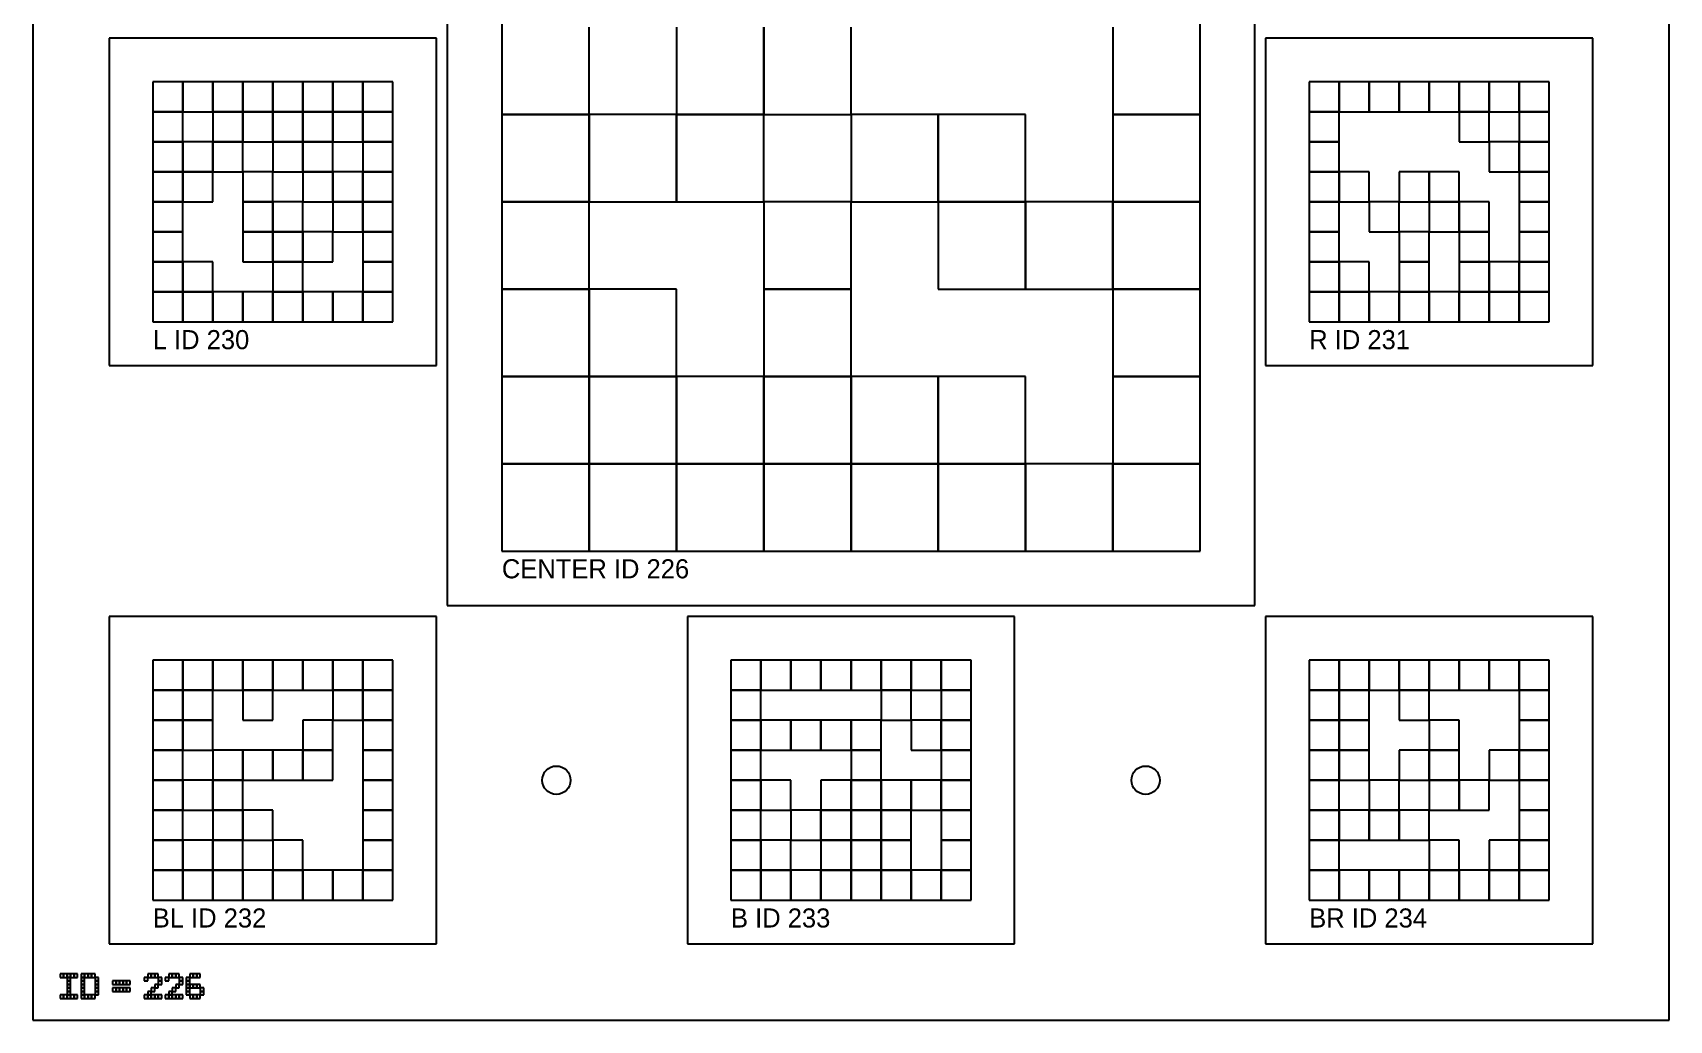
# Model space of a CAD drawing. Extents: x 0 to 1260, y -12 to 1580.
# Drawn here: x 640 to 940, y 320 to 501 of the extents above; entities that cross this region are included whole.
import ezdxf

# ---------------------------------------------------------------- set-up
doc = ezdxf.new("R2010")
doc.units = 0
for name, color, linetype in [('BLACK_POCKET', 7, 'CONTINUOUS'), ('BOARD_TEXT', 7, 'CONTINUOUS'), ('CUT', 7, 'CONTINUOUS'), ('LABEL', 3, 'CONTINUOUS'), ('MOUNT_HOLE', 6, 'CONTINUOUS'), ('QUIET_ZONE', 5, 'CONTINUOUS'), ('TAG_BOUNDARY', 8, 'CONTINUOUS')]:
    doc.layers.add(name, color=color, linetype=linetype)

msp = doc.modelspace()

# ---------------------------------------------------------------- linework, layer by layer
at = {"layer": 'BLACK_POCKET'}
for p, q in [((726, 502), (726, 486)), ((742, 486), (742, 502)), ((758, 502), (758, 486)), ((774, 486), (774, 502)), ((774, 502), (774, 486)), ((790, 486), (790, 502)), ((838, 502), (838, 486)), ((854, 486), (854, 502)), ((667.5, 492), (662, 492)), ((662, 492), (662, 486.5)), ((667.5, 486.5), (667.5, 492)), ((673, 492), (667.5, 492)), ((667.5, 492), (667.5, 486.5)), ((673, 486.5), (673, 492)), ((678.5, 492), (673, 492)), ((673, 492), (673, 486.5)), ((678.5, 486.5), (678.5, 492)), ((684, 492), (678.5, 492)), ((678.5, 492), (678.5, 486.5)), ((684, 486.5), (684, 492)), ((689.5, 492), (684, 492)), ((684, 492), (684, 486.5)), ((689.5, 486.5), (689.5, 492)), ((695, 492), (689.5, 492)), ((689.5, 492), (689.5, 486.5)), ((695, 486.5), (695, 492)), ((700.5, 492), (695, 492)), ((695, 492), (695, 486.5)), ((700.5, 486.5), (700.5, 492)), ((706, 492), (700.5, 492)), ((700.5, 492), (700.5, 486.5)), ((706, 486.5), (706, 492)), ((879.5, 492), (874, 492)), ((874, 492), (874, 486.5)), ((879.5, 486.5), (879.5, 492)), ((885, 492), (879.5, 492)), ((879.5, 492), (879.5, 486.5)), ((885, 486.5), (885, 492)), ((890.5, 492), (885, 492)), ((885, 492), (885, 486.5)), ((890.5, 486.5), (890.5, 492)), ((896, 492), (890.5, 492)), ((890.5, 492), (890.5, 486.5)), ((896, 486.5), (896, 492)), ((901.5, 492), (896, 492)), ((896, 492), (896, 486.5)), ((901.5, 486.5), (901.5, 492)), ((907, 492), (901.5, 492)), ((901.5, 492), (901.5, 486.5)), ((907, 486.5), (907, 492)), ((912.5, 492), (907, 492)), ((907, 492), (907, 486.5)), ((912.5, 486.5), (912.5, 492)), ((918, 492), (912.5, 492)), ((912.5, 492), (912.5, 486.5)), ((918, 486.5), (918, 492)), ((662, 486.5), (667.5, 486.5)), ((667.5, 486.5), (662, 486.5)), ((662, 486.5), (662, 481)), ((667.5, 486.5), (673, 486.5)), ((667.5, 481), (667.5, 486.5)), ((673, 486.5), (678.5, 486.5)), ((678.5, 486.5), (673, 486.5)), ((673, 486.5), (673, 481)), ((678.5, 486.5), (684, 486.5)), ((678.5, 481), (678.5, 486.5)), ((684, 486.5), (678.5, 486.5)), ((678.5, 486.5), (678.5, 481)), ((684, 486.5), (689.5, 486.5)), ((684, 481), (684, 486.5)), ((689.5, 486.5), (684, 486.5)), ((684, 486.5), (684, 481)), ((689.5, 486.5), (695, 486.5)), ((689.5, 481), (689.5, 486.5)), ((695, 486.5), (689.5, 486.5)), ((689.5, 486.5), (689.5, 481)), ((695, 486.5), (700.5, 486.5)), ((695, 481), (695, 486.5)), ((700.5, 486.5), (695, 486.5)), ((695, 486.5), (695, 481)), ((700.5, 486.5), (706, 486.5)), ((700.5, 481), (700.5, 486.5)), ((706, 486.5), (700.5, 486.5)), ((700.5, 486.5), (700.5, 481)), ((706, 481), (706, 486.5)), ((726, 486), (742, 486)), ((742, 486), (726, 486)), ((726, 486), (726, 470)), ((742, 470), (742, 486)), ((758, 486), (742, 486)), ((742, 486), (742, 470)), ((758, 486), (774, 486)), ((758, 470), (758, 486)), ((774, 486), (758, 486)), ((758, 486), (758, 470)), ((774, 486), (790, 486)), ((774, 470), (774, 486)), ((806, 486), (790, 486)), ((790, 486), (790, 470)), ((806, 470), (806, 486)), ((822, 486), (806, 486)), ((806, 486), (806, 470)), ((822, 470), (822, 486)), ((838, 486), (854, 486)), ((854, 486), (838, 486)), ((838, 486), (838, 470)), ((854, 470), (854, 486)), ((874, 486.5), (879.5, 486.5)), ((879.5, 486.5), (874, 486.5)), ((874, 486.5), (874, 481)), ((879.5, 486.5), (885, 486.5)), ((879.5, 481), (879.5, 486.5)), ((885, 486.5), (890.5, 486.5)), ((890.5, 486.5), (896, 486.5)), ((896, 486.5), (901.5, 486.5)), ((901.5, 486.5), (907, 486.5)), ((907, 486.5), (901.5, 486.5)), ((901.5, 486.5), (901.5, 481)), ((907, 486.5), (912.5, 486.5)), ((907, 481), (907, 486.5)), ((912.5, 486.5), (918, 486.5)), ((918, 486.5), (912.5, 486.5)), ((912.5, 486.5), (912.5, 481)), ((918, 481), (918, 486.5)), ((662, 481), (667.5, 481)), ((667.5, 481), (662, 481)), ((662, 481), (662, 475.5)), ((667.5, 475.5), (667.5, 481)), ((673, 481), (667.5, 481)), ((667.5, 481), (667.5, 475.5)), ((673, 481), (678.5, 481)), ((673, 475.5), (673, 481)), ((678.5, 481), (673, 481)), ((673, 481), (673, 475.5)), ((678.5, 481), (684, 481)), ((678.5, 475.5), (678.5, 481)), ((684, 481), (689.5, 481)), ((689.5, 481), (684, 481)), ((684, 481), (684, 475.5)), ((689.5, 481), (695, 481)), ((689.5, 475.5), (689.5, 481)), ((695, 481), (689.5, 481)), ((689.5, 481), (689.5, 475.5)), ((695, 481), (700.5, 481)), ((695, 475.5), (695, 481)), ((700.5, 481), (706, 481)), ((706, 481), (700.5, 481)), ((700.5, 481), (700.5, 475.5)), ((706, 475.5), (706, 481)), ((874, 481), (879.5, 481)), ((879.5, 481), (874, 481)), ((874, 481), (874, 475.5)), ((879.5, 475.5), (879.5, 481)), ((901.5, 481), (907, 481)), ((912.5, 481), (907, 481)), ((907, 481), (907, 475.5)), ((912.5, 481), (918, 481)), ((912.5, 475.5), (912.5, 481)), ((918, 481), (912.5, 481)), ((912.5, 481), (912.5, 475.5)), ((918, 475.5), (918, 481)), ((662, 475.5), (667.5, 475.5)), ((667.5, 475.5), (662, 475.5)), ((662, 475.5), (662, 470)), ((667.5, 475.5), (673, 475.5)), ((667.5, 470), (667.5, 475.5)), ((673, 475.5), (667.5, 475.5)), ((667.5, 475.5), (667.5, 470)), ((673, 475.5), (678.5, 475.5)), ((673, 470), (673, 475.5)), ((684, 475.5), (678.5, 475.5)), ((678.5, 475.5), (678.5, 470)), ((684, 475.5), (689.5, 475.5)), ((684, 470), (684, 475.5)), ((689.5, 475.5), (695, 475.5)), ((695, 475.5), (689.5, 475.5)), ((689.5, 475.5), (689.5, 470)), ((695, 470), (695, 475.5)), ((700.5, 475.5), (695, 475.5)), ((695, 475.5), (695, 470)), ((700.5, 475.5), (706, 475.5)), ((700.5, 470), (700.5, 475.5)), ((706, 475.5), (700.5, 475.5)), ((700.5, 475.5), (700.5, 470)), ((706, 470), (706, 475.5)), ((874, 475.5), (879.5, 475.5)), ((879.5, 475.5), (874, 475.5)), ((874, 475.5), (874, 470)), ((879.5, 470), (879.5, 475.5)), ((885, 475.5), (879.5, 475.5)), ((879.5, 475.5), (879.5, 470)), ((885, 470), (885, 475.5)), ((896, 475.5), (890.5, 475.5)), ((890.5, 475.5), (890.5, 470)), ((896, 470), (896, 475.5)), ((901.5, 475.5), (896, 475.5)), ((896, 475.5), (896, 470)), ((901.5, 470), (901.5, 475.5)), ((907, 475.5), (912.5, 475.5)), ((912.5, 475.5), (918, 475.5)), ((918, 475.5), (912.5, 475.5)), ((912.5, 475.5), (912.5, 470)), ((918, 470), (918, 475.5)), ((662, 470), (667.5, 470)), ((667.5, 470), (662, 470)), ((662, 470), (662, 464.5)), ((667.5, 470), (673, 470)), ((667.5, 464.5), (667.5, 470)), ((678.5, 470), (684, 470)), ((684, 470), (678.5, 470)), ((678.5, 470), (678.5, 464.5)), ((684, 464.5), (684, 470)), ((689.5, 470), (684, 470)), ((684, 470), (684, 464.5)), ((689.5, 470), (695, 470)), ((689.5, 464.5), (689.5, 470)), ((695, 470), (700.5, 470)), ((700.5, 470), (695, 470)), ((695, 470), (695, 464.5)), ((700.5, 470), (706, 470)), ((700.5, 464.5), (700.5, 470)), ((706, 470), (700.5, 470)), ((700.5, 470), (700.5, 464.5)), ((706, 464.5), (706, 470)), ((726, 470), (742, 470)), ((742, 470), (726, 470)), ((726, 470), (726, 454)), ((742, 470), (758, 470)), ((742, 454), (742, 470)), ((758, 470), (774, 470)), ((790, 470), (774, 470)), ((774, 470), (774, 454)), ((790, 470), (806, 470)), ((790, 454), (790, 470)), ((806, 470), (822, 470)), ((822, 470), (806, 470)), ((806, 470), (806, 454)), ((822, 454), (822, 470)), ((838, 470), (822, 470)), ((822, 470), (822, 454)), ((838, 470), (854, 470)), ((838, 454), (838, 470)), ((854, 470), (838, 470)), ((838, 470), (838, 454)), ((854, 454), (854, 470)), ((874, 470), (879.5, 470)), ((879.5, 470), (874, 470)), ((874, 470), (874, 464.5)), ((879.5, 470), (885, 470)), ((879.5, 464.5), (879.5, 470)), ((890.5, 470), (885, 470)), ((885, 470), (885, 464.5)), ((890.5, 470), (896, 470)), ((890.5, 464.5), (890.5, 470)), ((896, 470), (901.5, 470)), ((901.5, 470), (896, 470)), ((896, 470), (896, 464.5)), ((901.5, 464.5), (901.5, 470)), ((907, 470), (901.5, 470)), ((901.5, 470), (901.5, 464.5)), ((907, 464.5), (907, 470)), ((912.5, 470), (918, 470)), ((918, 470), (912.5, 470)), ((912.5, 470), (912.5, 464.5)), ((918, 464.5), (918, 470)), ((662, 464.5), (667.5, 464.5)), ((667.5, 464.5), (662, 464.5)), ((662, 464.5), (662, 459)), ((667.5, 459), (667.5, 464.5)), ((678.5, 464.5), (684, 464.5)), ((684, 464.5), (678.5, 464.5)), ((678.5, 464.5), (678.5, 459)), ((684, 464.5), (689.5, 464.5)), ((684, 459), (684, 464.5)), ((689.5, 464.5), (684, 464.5)), ((684, 464.5), (684, 459)), ((689.5, 459), (689.5, 464.5)), ((695, 464.5), (689.5, 464.5)), ((689.5, 464.5), (689.5, 459)), ((695, 464.5), (700.5, 464.5)), ((695, 459), (695, 464.5)), ((700.5, 464.5), (706, 464.5)), ((706, 464.5), (700.5, 464.5)), ((700.5, 464.5), (700.5, 459)), ((706, 459), (706, 464.5)), ((874, 464.5), (879.5, 464.5)), ((879.5, 464.5), (874, 464.5)), ((874, 464.5), (874, 459)), ((879.5, 459), (879.5, 464.5)), ((885, 464.5), (890.5, 464.5)), ((896, 464.5), (890.5, 464.5)), ((890.5, 464.5), (890.5, 459)), ((896, 464.5), (901.5, 464.5)), ((896, 459), (896, 464.5)), ((901.5, 464.5), (907, 464.5)), ((907, 464.5), (901.5, 464.5)), ((901.5, 464.5), (901.5, 459)), ((907, 459), (907, 464.5)), ((912.5, 464.5), (918, 464.5)), ((918, 464.5), (912.5, 464.5)), ((912.5, 464.5), (912.5, 459)), ((918, 459), (918, 464.5)), ((662, 459), (667.5, 459)), ((667.5, 459), (662, 459)), ((662, 459), (662, 453.5)), ((667.5, 453.5), (667.5, 459)), ((673, 459), (667.5, 459)), ((667.5, 459), (667.5, 453.5)), ((673, 453.5), (673, 459)), ((678.5, 459), (684, 459)), ((684, 459), (689.5, 459)), ((689.5, 459), (684, 459)), ((684, 459), (684, 453.5)), ((689.5, 459), (695, 459)), ((689.5, 453.5), (689.5, 459)), ((700.5, 459), (706, 459)), ((706, 459), (700.5, 459)), ((700.5, 459), (700.5, 453.5)), ((706, 453.5), (706, 459)), ((874, 459), (879.5, 459)), ((879.5, 459), (874, 459)), ((874, 459), (874, 453.5)), ((879.5, 453.5), (879.5, 459)), ((885, 459), (879.5, 459)), ((879.5, 459), (879.5, 453.5)), ((885, 453.5), (885, 459)), ((890.5, 459), (896, 459)), ((896, 459), (890.5, 459)), ((890.5, 459), (890.5, 453.5)), ((896, 453.5), (896, 459)), ((901.5, 459), (907, 459)), ((907, 459), (901.5, 459)), ((901.5, 459), (901.5, 453.5)), ((907, 453.5), (907, 459)), ((912.5, 459), (907, 459)), ((907, 459), (907, 453.5)), ((912.5, 459), (918, 459)), ((912.5, 453.5), (912.5, 459)), ((918, 459), (912.5, 459)), ((912.5, 459), (912.5, 453.5)), ((918, 453.5), (918, 459)), ((662, 453.5), (667.5, 453.5)), ((667.5, 453.5), (662, 453.5)), ((662, 453.5), (662, 448)), ((667.5, 453.5), (673, 453.5)), ((667.5, 448), (667.5, 453.5)), ((673, 453.5), (667.5, 453.5)), ((667.5, 453.5), (667.5, 448)), ((673, 448), (673, 453.5)), ((678.5, 453.5), (673, 453.5)), ((673, 453.5), (673, 448)), ((678.5, 448), (678.5, 453.5)), ((684, 453.5), (678.5, 453.5)), ((678.5, 453.5), (678.5, 448)), ((684, 453.5), (689.5, 453.5)), ((684, 448), (684, 453.5)), ((689.5, 453.5), (684, 453.5)), ((684, 453.5), (684, 448)), ((689.5, 448), (689.5, 453.5)), ((695, 453.5), (689.5, 453.5)), ((689.5, 453.5), (689.5, 448)), ((695, 448), (695, 453.5)), ((700.5, 453.5), (695, 453.5)), ((695, 453.5), (695, 448)), ((700.5, 453.5), (706, 453.5)), ((700.5, 448), (700.5, 453.5)), ((706, 453.5), (700.5, 453.5)), ((700.5, 453.5), (700.5, 448)), ((706, 448), (706, 453.5)), ((726, 454), (742, 454)), ((742, 454), (726, 454)), ((726, 454), (726, 438)), ((742, 438), (742, 454)), ((758, 454), (742, 454)), ((742, 454), (742, 438)), ((758, 438), (758, 454)), ((774, 454), (790, 454)), ((790, 454), (774, 454)), ((774, 454), (774, 438)), ((790, 438), (790, 454)), ((806, 454), (822, 454)), ((822, 454), (838, 454)), ((838, 454), (854, 454)), ((854, 454), (838, 454)), ((838, 454), (838, 438)), ((854, 438), (854, 454)), ((874, 453.5), (879.5, 453.5)), ((879.5, 453.5), (874, 453.5)), ((874, 453.5), (874, 448)), ((879.5, 453.5), (885, 453.5)), ((879.5, 448), (879.5, 453.5)), ((885, 453.5), (879.5, 453.5)), ((879.5, 453.5), (879.5, 448)), ((885, 448), (885, 453.5)), ((890.5, 453.5), (885, 453.5)), ((885, 453.5), (885, 448)), ((890.5, 453.5), (896, 453.5)), ((890.5, 448), (890.5, 453.5)), ((896, 453.5), (890.5, 453.5)), ((890.5, 453.5), (890.5, 448)), ((896, 448), (896, 453.5)), ((901.5, 453.5), (896, 453.5)), ((896, 453.5), (896, 448)), ((901.5, 453.5), (907, 453.5)), ((901.5, 448), (901.5, 453.5)), ((907, 453.5), (901.5, 453.5)), ((901.5, 453.5), (901.5, 448)), ((907, 453.5), (912.5, 453.5)), ((907, 448), (907, 453.5)), ((912.5, 453.5), (907, 453.5)), ((907, 453.5), (907, 448)), ((912.5, 453.5), (918, 453.5)), ((912.5, 448), (912.5, 453.5)), ((918, 453.5), (912.5, 453.5)), ((912.5, 453.5), (912.5, 448)), ((918, 448), (918, 453.5)), ((662, 448), (667.5, 448)), ((667.5, 448), (673, 448)), ((673, 448), (678.5, 448)), ((678.5, 448), (684, 448)), ((684, 448), (689.5, 448)), ((689.5, 448), (695, 448)), ((695, 448), (700.5, 448)), ((700.5, 448), (706, 448)), ((874, 448), (879.5, 448)), ((879.5, 448), (885, 448)), ((885, 448), (890.5, 448)), ((890.5, 448), (896, 448)), ((896, 448), (901.5, 448)), ((901.5, 448), (907, 448)), ((907, 448), (912.5, 448)), ((912.5, 448), (918, 448)), ((726, 438), (742, 438)), ((742, 438), (726, 438)), ((726, 438), (726, 422)), ((742, 438), (758, 438)), ((742, 422), (742, 438)), ((758, 438), (742, 438)), ((742, 438), (742, 422)), ((758, 422), (758, 438)), ((774, 438), (758, 438)), ((758, 438), (758, 422)), ((774, 438), (790, 438)), ((774, 422), (774, 438)), ((790, 438), (774, 438)), ((774, 438), (774, 422)), ((790, 422), (790, 438)), ((806, 438), (790, 438)), ((790, 438), (790, 422)), ((806, 422), (806, 438)), ((822, 438), (806, 438)), ((806, 438), (806, 422)), ((822, 422), (822, 438)), ((838, 438), (854, 438)), ((854, 438), (838, 438)), ((838, 438), (838, 422)), ((854, 422), (854, 438)), ((726, 422), (742, 422)), ((742, 422), (726, 422)), ((726, 422), (726, 406)), ((742, 422), (758, 422)), ((742, 406), (742, 422)), ((758, 422), (742, 422)), ((742, 422), (742, 406)), ((758, 422), (774, 422)), ((758, 406), (758, 422)), ((774, 422), (758, 422)), ((758, 422), (758, 406)), ((774, 422), (790, 422)), ((774, 406), (774, 422)), ((790, 422), (774, 422)), ((774, 422), (774, 406)), ((790, 422), (806, 422)), ((790, 406), (790, 422)), ((806, 422), (790, 422)), ((790, 422), (790, 406)), ((806, 422), (822, 422)), ((806, 406), (806, 422)), ((822, 422), (806, 422)), ((806, 422), (806, 406)), ((822, 406), (822, 422)), ((838, 422), (822, 422)), ((822, 422), (822, 406)), ((838, 422), (854, 422)), ((838, 406), (838, 422)), ((854, 422), (838, 422)), ((838, 422), (838, 406)), ((854, 406), (854, 422)), ((726, 406), (742, 406)), ((742, 406), (758, 406)), ((758, 406), (774, 406)), ((774, 406), (790, 406)), ((790, 406), (806, 406)), ((806, 406), (822, 406)), ((822, 406), (838, 406)), ((838, 406), (854, 406)), ((667.5, 386), (662, 386)), ((662, 386), (662, 380.5)), ((667.5, 380.5), (667.5, 386)), ((673, 386), (667.5, 386)), ((667.5, 386), (667.5, 380.5)), ((673, 380.5), (673, 386)), ((678.5, 386), (673, 386)), ((673, 386), (673, 380.5)), ((678.5, 380.5), (678.5, 386)), ((684, 386), (678.5, 386)), ((678.5, 386), (678.5, 380.5)), ((684, 380.5), (684, 386)), ((689.5, 386), (684, 386)), ((684, 386), (684, 380.5)), ((689.5, 380.5), (689.5, 386)), ((695, 386), (689.5, 386)), ((689.5, 386), (689.5, 380.5)), ((695, 380.5), (695, 386)), ((700.5, 386), (695, 386)), ((695, 386), (695, 380.5)), ((700.5, 380.5), (700.5, 386)), ((706, 386), (700.5, 386)), ((700.5, 386), (700.5, 380.5)), ((706, 380.5), (706, 386)), ((773.5, 386), (768, 386)), ((768, 386), (768, 380.5)), ((773.5, 380.5), (773.5, 386)), ((779, 386), (773.5, 386)), ((773.5, 386), (773.5, 380.5)), ((779, 380.5), (779, 386)), ((784.5, 386), (779, 386)), ((779, 386), (779, 380.5)), ((784.5, 380.5), (784.5, 386)), ((790, 386), (784.5, 386)), ((784.5, 386), (784.5, 380.5)), ((790, 380.5), (790, 386)), ((795.5, 386), (790, 386)), ((790, 386), (790, 380.5)), ((795.5, 380.5), (795.5, 386)), ((801, 386), (795.5, 386)), ((795.5, 386), (795.5, 380.5)), ((801, 380.5), (801, 386)), ((806.5, 386), (801, 386)), ((801, 386), (801, 380.5)), ((806.5, 380.5), (806.5, 386)), ((812, 386), (806.5, 386)), ((806.5, 386), (806.5, 380.5)), ((812, 380.5), (812, 386)), ((879.5, 386), (874, 386)), ((874, 386), (874, 380.5)), ((879.5, 380.5), (879.5, 386)), ((885, 386), (879.5, 386)), ((879.5, 386), (879.5, 380.5)), ((885, 380.5), (885, 386)), ((890.5, 386), (885, 386)), ((885, 386), (885, 380.5)), ((890.5, 380.5), (890.5, 386)), ((896, 386), (890.5, 386)), ((890.5, 386), (890.5, 380.5)), ((896, 380.5), (896, 386)), ((901.5, 386), (896, 386)), ((896, 386), (896, 380.5)), ((901.5, 380.5), (901.5, 386)), ((907, 386), (901.5, 386)), ((901.5, 386), (901.5, 380.5)), ((907, 380.5), (907, 386)), ((912.5, 386), (907, 386)), ((907, 386), (907, 380.5)), ((912.5, 380.5), (912.5, 386)), ((918, 386), (912.5, 386)), ((912.5, 386), (912.5, 380.5)), ((918, 380.5), (918, 386)), ((662, 380.5), (667.5, 380.5)), ((667.5, 380.5), (662, 380.5)), ((662, 380.5), (662, 375)), ((667.5, 380.5), (673, 380.5)), ((667.5, 375), (667.5, 380.5)), ((673, 380.5), (667.5, 380.5)), ((667.5, 380.5), (667.5, 375)), ((673, 380.5), (678.5, 380.5)), ((673, 375), (673, 380.5)), ((678.5, 380.5), (684, 380.5)), ((684, 380.5), (678.5, 380.5)), ((678.5, 380.5), (678.5, 375)), ((684, 380.5), (689.5, 380.5)), ((684, 375), (684, 380.5)), ((689.5, 380.5), (695, 380.5)), ((695, 380.5), (700.5, 380.5)), ((700.5, 380.5), (695, 380.5)), ((695, 380.5), (695, 375)), ((700.5, 380.5), (706, 380.5)), ((700.5, 375), (700.5, 380.5)), ((706, 380.5), (700.5, 380.5)), ((700.5, 380.5), (700.5, 375)), ((706, 375), (706, 380.5)), ((768, 380.5), (773.5, 380.5)), ((773.5, 380.5), (768, 380.5)), ((768, 380.5), (768, 375)), ((773.5, 380.5), (779, 380.5)), ((773.5, 375), (773.5, 380.5)), ((779, 380.5), (784.5, 380.5)), ((784.5, 380.5), (790, 380.5)), ((790, 380.5), (795.5, 380.5)), ((795.5, 380.5), (801, 380.5)), ((801, 380.5), (795.5, 380.5)), ((795.5, 380.5), (795.5, 375)), ((801, 380.5), (806.5, 380.5)), ((801, 375), (801, 380.5)), ((806.5, 380.5), (812, 380.5)), ((812, 380.5), (806.5, 380.5)), ((806.5, 380.5), (806.5, 375)), ((812, 375), (812, 380.5)), ((874, 380.5), (879.5, 380.5)), ((879.5, 380.5), (874, 380.5)), ((874, 380.5), (874, 375)), ((879.5, 380.5), (885, 380.5)), ((879.5, 375), (879.5, 380.5)), ((885, 380.5), (879.5, 380.5)), ((879.5, 380.5), (879.5, 375)), ((885, 380.5), (890.5, 380.5)), ((885, 375), (885, 380.5)), ((890.5, 380.5), (896, 380.5)), ((896, 380.5), (890.5, 380.5)), ((890.5, 380.5), (890.5, 375)), ((896, 380.5), (901.5, 380.5)), ((896, 375), (896, 380.5)), ((901.5, 380.5), (907, 380.5)), ((907, 380.5), (912.5, 380.5)), ((912.5, 380.5), (918, 380.5)), ((918, 380.5), (912.5, 380.5)), ((912.5, 380.5), (912.5, 375)), ((918, 375), (918, 380.5)), ((662, 375), (667.5, 375)), ((667.5, 375), (662, 375)), ((662, 375), (662, 369.5)), ((667.5, 375), (673, 375)), ((667.5, 369.5), (667.5, 375)), ((673, 375), (667.5, 375)), ((667.5, 375), (667.5, 369.5)), ((673, 369.5), (673, 375)), ((678.5, 375), (684, 375)), ((695, 375), (689.5, 375)), ((689.5, 375), (689.5, 369.5)), ((695, 375), (700.5, 375)), ((695, 369.5), (695, 375)), ((700.5, 375), (706, 375)), ((706, 375), (700.5, 375)), ((700.5, 375), (700.5, 369.5)), ((706, 369.5), (706, 375)), ((768, 375), (773.5, 375)), ((773.5, 375), (768, 375)), ((768, 375), (768, 369.5)), ((773.5, 369.5), (773.5, 375)), ((779, 375), (773.5, 375)), ((773.5, 375), (773.5, 369.5)), ((779, 369.5), (779, 375)), ((784.5, 375), (779, 375)), ((779, 375), (779, 369.5)), ((784.5, 369.5), (784.5, 375)), ((790, 375), (784.5, 375)), ((784.5, 375), (784.5, 369.5)), ((790, 369.5), (790, 375)), ((795.5, 375), (790, 375)), ((790, 375), (790, 369.5)), ((795.5, 375), (801, 375)), ((795.5, 369.5), (795.5, 375)), ((806.5, 375), (801, 375)), ((801, 375), (801, 369.5)), ((806.5, 375), (812, 375)), ((806.5, 369.5), (806.5, 375)), ((812, 375), (806.5, 375)), ((806.5, 375), (806.5, 369.5)), ((812, 369.5), (812, 375)), ((874, 375), (879.5, 375)), ((879.5, 375), (874, 375)), ((874, 375), (874, 369.5)), ((879.5, 375), (885, 375)), ((879.5, 369.5), (879.5, 375)), ((885, 375), (879.5, 375)), ((879.5, 375), (879.5, 369.5)), ((885, 369.5), (885, 375)), ((890.5, 375), (896, 375)), ((901.5, 375), (896, 375)), ((896, 375), (896, 369.5)), ((901.5, 369.5), (901.5, 375)), ((912.5, 375), (918, 375)), ((918, 375), (912.5, 375)), ((912.5, 375), (912.5, 369.5)), ((918, 369.5), (918, 375)), ((662, 369.5), (667.5, 369.5)), ((667.5, 369.5), (662, 369.5)), ((662, 369.5), (662, 364)), ((667.5, 369.5), (673, 369.5)), ((667.5, 364), (667.5, 369.5)), ((678.5, 369.5), (673, 369.5)), ((673, 369.5), (673, 364)), ((678.5, 364), (678.5, 369.5)), ((684, 369.5), (678.5, 369.5)), ((678.5, 369.5), (678.5, 364)), ((684, 364), (684, 369.5)), ((689.5, 369.5), (684, 369.5)), ((684, 369.5), (684, 364)), ((689.5, 369.5), (695, 369.5)), ((689.5, 364), (689.5, 369.5)), ((695, 369.5), (689.5, 369.5)), ((689.5, 369.5), (689.5, 364)), ((695, 364), (695, 369.5)), ((700.5, 369.5), (706, 369.5)), ((706, 369.5), (700.5, 369.5)), ((700.5, 369.5), (700.5, 364)), ((706, 364), (706, 369.5)), ((768, 369.5), (773.5, 369.5)), ((773.5, 369.5), (768, 369.5)), ((768, 369.5), (768, 364)), ((773.5, 369.5), (779, 369.5)), ((773.5, 364), (773.5, 369.5)), ((779, 369.5), (784.5, 369.5)), ((784.5, 369.5), (790, 369.5)), ((790, 369.5), (795.5, 369.5)), ((795.5, 369.5), (790, 369.5)), ((790, 369.5), (790, 364)), ((795.5, 364), (795.5, 369.5)), ((801, 369.5), (806.5, 369.5)), ((806.5, 369.5), (812, 369.5)), ((812, 369.5), (806.5, 369.5)), ((806.5, 369.5), (806.5, 364)), ((812, 364), (812, 369.5)), ((874, 369.5), (879.5, 369.5)), ((879.5, 369.5), (874, 369.5)), ((874, 369.5), (874, 364)), ((879.5, 369.5), (885, 369.5)), ((879.5, 364), (879.5, 369.5)), ((885, 369.5), (879.5, 369.5)), ((879.5, 369.5), (879.5, 364)), ((885, 364), (885, 369.5)), ((896, 369.5), (890.5, 369.5)), ((890.5, 369.5), (890.5, 364)), ((896, 369.5), (901.5, 369.5)), ((896, 364), (896, 369.5)), ((901.5, 369.5), (896, 369.5)), ((896, 369.5), (896, 364)), ((901.5, 364), (901.5, 369.5)), ((912.5, 369.5), (907, 369.5)), ((907, 369.5), (907, 364)), ((912.5, 369.5), (918, 369.5)), ((912.5, 364), (912.5, 369.5)), ((918, 369.5), (912.5, 369.5)), ((912.5, 369.5), (912.5, 364)), ((918, 364), (918, 369.5)), ((662, 364), (667.5, 364)), ((667.5, 364), (662, 364)), ((662, 364), (662, 358.5)), ((667.5, 358.5), (667.5, 364)), ((673, 364), (667.5, 364)), ((667.5, 364), (667.5, 358.5)), ((673, 364), (678.5, 364)), ((673, 358.5), (673, 364)), ((678.5, 364), (673, 364)), ((673, 364), (673, 358.5)), ((678.5, 364), (684, 364)), ((678.5, 358.5), (678.5, 364)), ((684, 364), (689.5, 364)), ((689.5, 364), (695, 364)), ((700.5, 364), (706, 364)), ((706, 364), (700.5, 364)), ((700.5, 364), (700.5, 358.5)), ((706, 358.5), (706, 364)), ((768, 364), (773.5, 364)), ((773.5, 364), (768, 364)), ((768, 364), (768, 358.5)), ((773.5, 358.5), (773.5, 364)), ((779, 364), (773.5, 364)), ((773.5, 364), (773.5, 358.5)), ((779, 358.5), (779, 364)), ((790, 364), (784.5, 364)), ((784.5, 364), (784.5, 358.5)), ((790, 364), (795.5, 364)), ((790, 358.5), (790, 364)), ((795.5, 364), (790, 364)), ((790, 364), (790, 358.5)), ((795.5, 358.5), (795.5, 364)), ((801, 364), (795.5, 364)), ((795.5, 364), (795.5, 358.5)), ((801, 358.5), (801, 364)), ((806.5, 364), (801, 364)), ((801, 364), (801, 358.5)), ((806.5, 364), (812, 364)), ((806.5, 358.5), (806.5, 364)), ((812, 364), (806.5, 364)), ((806.5, 364), (806.5, 358.5)), ((812, 358.5), (812, 364)), ((874, 364), (879.5, 364)), ((879.5, 364), (874, 364)), ((874, 364), (874, 358.5)), ((879.5, 364), (885, 364)), ((879.5, 358.5), (879.5, 364)), ((890.5, 364), (885, 364)), ((885, 364), (885, 358.5)), ((890.5, 364), (896, 364)), ((890.5, 358.5), (890.5, 364)), ((896, 364), (901.5, 364)), ((901.5, 364), (896, 364)), ((896, 364), (896, 358.5)), ((901.5, 358.5), (901.5, 364)), ((907, 364), (901.5, 364)), ((901.5, 364), (901.5, 358.5)), ((907, 364), (912.5, 364)), ((907, 358.5), (907, 364)), ((912.5, 364), (918, 364)), ((918, 364), (912.5, 364)), ((912.5, 364), (912.5, 358.5)), ((918, 358.5), (918, 364)), ((662, 358.5), (667.5, 358.5)), ((667.5, 358.5), (662, 358.5)), ((662, 358.5), (662, 353)), ((667.5, 358.5), (673, 358.5)), ((667.5, 353), (667.5, 358.5)), ((673, 358.5), (678.5, 358.5)), ((678.5, 358.5), (673, 358.5)), ((673, 358.5), (673, 353)), ((678.5, 353), (678.5, 358.5)), ((684, 358.5), (678.5, 358.5)), ((678.5, 358.5), (678.5, 353)), ((684, 353), (684, 358.5)), ((700.5, 358.5), (706, 358.5)), ((706, 358.5), (700.5, 358.5)), ((700.5, 358.5), (700.5, 353)), ((706, 353), (706, 358.5)), ((768, 358.5), (773.5, 358.5)), ((773.5, 358.5), (768, 358.5)), ((768, 358.5), (768, 353)), ((773.5, 358.5), (779, 358.5)), ((773.5, 353), (773.5, 358.5)), ((784.5, 358.5), (779, 358.5)), ((779, 358.5), (779, 353)), ((784.5, 358.5), (790, 358.5)), ((784.5, 353), (784.5, 358.5)), ((790, 358.5), (784.5, 358.5)), ((784.5, 358.5), (784.5, 353)), ((790, 358.5), (795.5, 358.5)), ((790, 353), (790, 358.5)), ((795.5, 358.5), (790, 358.5)), ((790, 358.5), (790, 353)), ((795.5, 358.5), (801, 358.5)), ((795.5, 353), (795.5, 358.5)), ((801, 358.5), (795.5, 358.5)), ((795.5, 358.5), (795.5, 353)), ((801, 358.5), (806.5, 358.5)), ((801, 353), (801, 358.5)), ((806.5, 358.5), (812, 358.5)), ((812, 358.5), (806.5, 358.5)), ((806.5, 358.5), (806.5, 353)), ((812, 353), (812, 358.5)), ((874, 358.5), (879.5, 358.5)), ((879.5, 358.5), (874, 358.5)), ((874, 358.5), (874, 353)), ((879.5, 353), (879.5, 358.5)), ((885, 358.5), (879.5, 358.5)), ((879.5, 358.5), (879.5, 353)), ((885, 358.5), (890.5, 358.5)), ((885, 353), (885, 358.5)), ((890.5, 358.5), (885, 358.5)), ((885, 358.5), (885, 353)), ((890.5, 353), (890.5, 358.5)), ((896, 358.5), (890.5, 358.5)), ((890.5, 358.5), (890.5, 353)), ((896, 358.5), (901.5, 358.5)), ((896, 353), (896, 358.5)), ((901.5, 358.5), (907, 358.5)), ((912.5, 358.5), (918, 358.5)), ((918, 358.5), (912.5, 358.5)), ((912.5, 358.5), (912.5, 353)), ((918, 353), (918, 358.5)), ((662, 353), (667.5, 353)), ((667.5, 353), (662, 353)), ((662, 353), (662, 347.5)), ((667.5, 347.5), (667.5, 353)), ((673, 353), (667.5, 353)), ((667.5, 353), (667.5, 347.5)), ((673, 353), (678.5, 353)), ((673, 347.5), (673, 353)), ((678.5, 353), (673, 353)), ((673, 353), (673, 347.5)), ((678.5, 353), (684, 353)), ((678.5, 347.5), (678.5, 353)), ((689.5, 353), (684, 353)), ((684, 353), (684, 347.5)), ((689.5, 347.5), (689.5, 353)), ((700.5, 353), (706, 353)), ((706, 353), (700.5, 353)), ((700.5, 353), (700.5, 347.5)), ((706, 347.5), (706, 353)), ((768, 353), (773.5, 353)), ((773.5, 353), (768, 353)), ((768, 353), (768, 347.5)), ((773.5, 347.5), (773.5, 353)), ((779, 353), (773.5, 353)), ((773.5, 353), (773.5, 347.5)), ((779, 353), (784.5, 353)), ((779, 347.5), (779, 353)), ((784.5, 353), (790, 353)), ((790, 353), (784.5, 353)), ((784.5, 353), (784.5, 347.5)), ((790, 353), (795.5, 353)), ((790, 347.5), (790, 353)), ((795.5, 353), (790, 353)), ((790, 353), (790, 347.5)), ((795.5, 353), (801, 353)), ((795.5, 347.5), (795.5, 353)), ((801, 353), (795.5, 353)), ((795.5, 353), (795.5, 347.5)), ((801, 347.5), (801, 353)), ((806.5, 353), (812, 353)), ((812, 353), (806.5, 353)), ((806.5, 353), (806.5, 347.5)), ((812, 347.5), (812, 353)), ((874, 353), (879.5, 353)), ((879.5, 353), (874, 353)), ((874, 353), (874, 347.5)), ((879.5, 353), (885, 353)), ((879.5, 347.5), (879.5, 353)), ((885, 353), (890.5, 353)), ((890.5, 353), (896, 353)), ((901.5, 353), (896, 353)), ((896, 353), (896, 347.5)), ((901.5, 347.5), (901.5, 353)), ((912.5, 353), (907, 353)), ((907, 353), (907, 347.5)), ((912.5, 353), (918, 353)), ((912.5, 347.5), (912.5, 353)), ((918, 353), (912.5, 353)), ((912.5, 353), (912.5, 347.5)), ((918, 347.5), (918, 353)), ((662, 347.5), (667.5, 347.5)), ((667.5, 347.5), (662, 347.5)), ((662, 347.5), (662, 342)), ((667.5, 347.5), (673, 347.5)), ((667.5, 342), (667.5, 347.5)), ((673, 347.5), (667.5, 347.5)), ((667.5, 347.5), (667.5, 342)), ((673, 347.5), (678.5, 347.5)), ((673, 342), (673, 347.5)), ((678.5, 347.5), (673, 347.5)), ((673, 347.5), (673, 342)), ((678.5, 342), (678.5, 347.5)), ((684, 347.5), (678.5, 347.5)), ((678.5, 347.5), (678.5, 342)), ((684, 347.5), (689.5, 347.5)), ((684, 342), (684, 347.5)), ((689.5, 347.5), (684, 347.5)), ((684, 347.5), (684, 342)), ((689.5, 342), (689.5, 347.5)), ((695, 347.5), (689.5, 347.5)), ((689.5, 347.5), (689.5, 342)), ((695, 342), (695, 347.5)), ((700.5, 347.5), (695, 347.5)), ((695, 347.5), (695, 342)), ((700.5, 347.5), (706, 347.5)), ((700.5, 342), (700.5, 347.5)), ((706, 347.5), (700.5, 347.5)), ((700.5, 347.5), (700.5, 342)), ((706, 342), (706, 347.5)), ((768, 347.5), (773.5, 347.5)), ((773.5, 347.5), (768, 347.5)), ((768, 347.5), (768, 342)), ((773.5, 347.5), (779, 347.5)), ((773.5, 342), (773.5, 347.5)), ((779, 347.5), (773.5, 347.5)), ((773.5, 347.5), (773.5, 342)), ((779, 342), (779, 347.5)), ((784.5, 347.5), (779, 347.5)), ((779, 347.5), (779, 342)), ((784.5, 347.5), (790, 347.5)), ((784.5, 342), (784.5, 347.5)), ((790, 347.5), (784.5, 347.5)), ((784.5, 347.5), (784.5, 342)), ((790, 347.5), (795.5, 347.5)), ((790, 342), (790, 347.5)), ((795.5, 347.5), (790, 347.5)), ((790, 347.5), (790, 342)), ((795.5, 347.5), (801, 347.5)), ((795.5, 342), (795.5, 347.5)), ((801, 347.5), (795.5, 347.5)), ((795.5, 347.5), (795.5, 342)), ((801, 342), (801, 347.5)), ((806.5, 347.5), (801, 347.5)), ((801, 347.5), (801, 342)), ((806.5, 347.5), (812, 347.5)), ((806.5, 342), (806.5, 347.5)), ((812, 347.5), (806.5, 347.5)), ((806.5, 347.5), (806.5, 342)), ((812, 342), (812, 347.5)), ((874, 347.5), (879.5, 347.5)), ((879.5, 347.5), (874, 347.5)), ((874, 347.5), (874, 342)), ((879.5, 342), (879.5, 347.5)), ((885, 347.5), (879.5, 347.5)), ((879.5, 347.5), (879.5, 342)), ((885, 342), (885, 347.5)), ((890.5, 347.5), (885, 347.5)), ((885, 347.5), (885, 342)), ((890.5, 342), (890.5, 347.5)), ((896, 347.5), (890.5, 347.5)), ((890.5, 347.5), (890.5, 342)), ((896, 347.5), (901.5, 347.5)), ((896, 342), (896, 347.5)), ((901.5, 347.5), (896, 347.5)), ((896, 347.5), (896, 342)), ((901.5, 342), (901.5, 347.5)), ((907, 347.5), (901.5, 347.5)), ((901.5, 347.5), (901.5, 342)), ((907, 347.5), (912.5, 347.5)), ((907, 342), (907, 347.5)), ((912.5, 347.5), (907, 347.5)), ((907, 347.5), (907, 342)), ((912.5, 347.5), (918, 347.5)), ((912.5, 342), (912.5, 347.5)), ((918, 347.5), (912.5, 347.5)), ((912.5, 347.5), (912.5, 342)), ((918, 342), (918, 347.5)), ((662, 342), (667.5, 342)), ((667.5, 342), (673, 342)), ((673, 342), (678.5, 342)), ((678.5, 342), (684, 342)), ((684, 342), (689.5, 342)), ((689.5, 342), (695, 342)), ((695, 342), (700.5, 342)), ((700.5, 342), (706, 342)), ((768, 342), (773.5, 342)), ((773.5, 342), (779, 342)), ((779, 342), (784.5, 342)), ((784.5, 342), (790, 342)), ((790, 342), (795.5, 342)), ((795.5, 342), (801, 342)), ((801, 342), (806.5, 342)), ((806.5, 342), (812, 342)), ((874, 342), (879.5, 342)), ((879.5, 342), (885, 342)), ((885, 342), (890.5, 342)), ((890.5, 342), (896, 342)), ((896, 342), (901.5, 342)), ((901.5, 342), (907, 342)), ((907, 342), (912.5, 342)), ((912.5, 342), (918, 342))]:
    msp.add_line(p, q, dxfattribs=at)
at = {"layer": 'BOARD_TEXT'}
for p, q in [((645.642857, 328.5), (645, 328.5)), ((645, 328.5), (645, 327.857143)), ((645, 327.857143), (645.642857, 327.857143)), ((645.642857, 327.857143), (645.642857, 328.5)), ((646.285714, 328.5), (645.642857, 328.5)), ((645.642857, 328.5), (645.642857, 327.857143)), ((645.642857, 327.857143), (646.285714, 327.857143)), ((646.285714, 327.857143), (646.285714, 328.5)), ((646.928571, 328.5), (646.285714, 328.5)), ((646.285714, 328.5), (646.285714, 327.857143)), ((646.285714, 327.857143), (646.928571, 327.857143)), ((646.928571, 327.857143), (646.285714, 327.857143)), ((646.285714, 327.857143), (646.285714, 327.214286)), ((646.285714, 327.214286), (646.928571, 327.214286)), ((646.928571, 327.214286), (646.285714, 327.214286)), ((646.285714, 327.214286), (646.285714, 326.571429)), ((646.928571, 327.857143), (646.928571, 328.5)), ((647.571429, 328.5), (646.928571, 328.5)), ((646.928571, 328.5), (646.928571, 327.857143)), ((646.928571, 327.857143), (647.571429, 327.857143)), ((646.928571, 327.214286), (646.928571, 327.857143)), ((646.928571, 326.571429), (646.928571, 327.214286)), ((647.571429, 327.857143), (647.571429, 328.5)), ((648.214286, 328.5), (647.571429, 328.5)), ((647.571429, 328.5), (647.571429, 327.857143)), ((647.571429, 327.857143), (648.214286, 327.857143)), ((648.214286, 327.857143), (648.214286, 328.5)), ((649.5, 328.5), (648.857143, 328.5)), ((648.857143, 328.5), (648.857143, 327.857143)), ((648.857143, 327.857143), (649.5, 327.857143)), ((649.5, 327.857143), (648.857143, 327.857143)), ((648.857143, 327.857143), (648.857143, 327.214286)), ((648.857143, 327.214286), (649.5, 327.214286)), ((649.5, 327.214286), (648.857143, 327.214286)), ((648.857143, 327.214286), (648.857143, 326.571429)), ((649.5, 327.857143), (649.5, 328.5)), ((650.142857, 328.5), (649.5, 328.5)), ((649.5, 328.5), (649.5, 327.857143)), ((649.5, 327.857143), (650.142857, 327.857143)), ((649.5, 327.214286), (649.5, 327.857143)), ((649.5, 326.571429), (649.5, 327.214286)), ((650.142857, 327.857143), (650.142857, 328.5)), ((650.785714, 328.5), (650.142857, 328.5)), ((650.142857, 328.5), (650.142857, 327.857143)), ((650.142857, 327.857143), (650.785714, 327.857143)), ((650.785714, 327.857143), (650.785714, 328.5)), ((651.428571, 328.5), (650.785714, 328.5)), ((650.785714, 328.5), (650.785714, 327.857143)), ((650.785714, 327.857143), (651.428571, 327.857143)), ((651.428571, 327.857143), (651.428571, 328.5)), ((652.071429, 327.857143), (651.428571, 327.857143)), ((651.428571, 327.857143), (651.428571, 327.214286)), ((651.428571, 327.214286), (652.071429, 327.214286)), ((652.071429, 327.214286), (651.428571, 327.214286)), ((651.428571, 327.214286), (651.428571, 326.571429)), ((652.071429, 327.214286), (652.071429, 327.857143)), ((652.071429, 326.571429), (652.071429, 327.214286)), ((655.285714, 327.214286), (654.642857, 327.214286)), ((654.642857, 327.214286), (654.642857, 326.571429)), ((655.285714, 326.571429), (655.285714, 327.214286)), ((655.928571, 327.214286), (655.285714, 327.214286)), ((655.285714, 327.214286), (655.285714, 326.571429)), ((655.928571, 326.571429), (655.928571, 327.214286)), ((656.571429, 327.214286), (655.928571, 327.214286)), ((655.928571, 327.214286), (655.928571, 326.571429)), ((656.571429, 326.571429), (656.571429, 327.214286)), ((657.214286, 327.214286), (656.571429, 327.214286)), ((656.571429, 327.214286), (656.571429, 326.571429)), ((657.214286, 326.571429), (657.214286, 327.214286)), ((657.857143, 327.214286), (657.214286, 327.214286)), ((657.214286, 327.214286), (657.214286, 326.571429)), ((657.857143, 326.571429), (657.857143, 327.214286)), ((661.071429, 327.857143), (660.428571, 327.857143)), ((660.428571, 327.857143), (660.428571, 327.214286)), ((660.428571, 327.214286), (661.071429, 327.214286)), ((661.714286, 328.5), (661.071429, 328.5)), ((661.071429, 328.5), (661.071429, 327.857143)), ((661.071429, 327.857143), (661.714286, 327.857143)), ((661.071429, 327.214286), (661.071429, 327.857143)), ((661.714286, 327.857143), (661.714286, 328.5)), ((662.357143, 328.5), (661.714286, 328.5)), ((661.714286, 328.5), (661.714286, 327.857143)), ((661.714286, 327.857143), (662.357143, 327.857143)), ((662.357143, 327.857143), (662.357143, 328.5)), ((663, 328.5), (662.357143, 328.5)), ((662.357143, 328.5), (662.357143, 327.857143)), ((662.357143, 327.857143), (663, 327.857143)), ((663, 327.857143), (663, 328.5)), ((663.642857, 327.857143), (663, 327.857143)), ((663, 327.857143), (663, 327.214286)), ((663, 327.214286), (663.642857, 327.214286)), ((663.642857, 327.214286), (663, 327.214286)), ((663, 327.214286), (663, 326.571429)), ((663.642857, 327.214286), (663.642857, 327.857143)), ((663.642857, 326.571429), (663.642857, 327.214286)), ((664.928571, 327.857143), (664.285714, 327.857143)), ((664.285714, 327.857143), (664.285714, 327.214286)), ((664.285714, 327.214286), (664.928571, 327.214286)), ((665.571429, 328.5), (664.928571, 328.5)), ((664.928571, 328.5), (664.928571, 327.857143)), ((664.928571, 327.857143), (665.571429, 327.857143)), ((664.928571, 327.214286), (664.928571, 327.857143)), ((665.571429, 327.857143), (665.571429, 328.5)), ((666.214286, 328.5), (665.571429, 328.5)), ((665.571429, 328.5), (665.571429, 327.857143)), ((665.571429, 327.857143), (666.214286, 327.857143)), ((666.214286, 327.857143), (666.214286, 328.5)), ((666.857143, 328.5), (666.214286, 328.5)), ((666.214286, 328.5), (666.214286, 327.857143)), ((666.214286, 327.857143), (666.857143, 327.857143)), ((666.857143, 327.857143), (666.857143, 328.5)), ((667.5, 327.857143), (666.857143, 327.857143)), ((666.857143, 327.857143), (666.857143, 327.214286)), ((666.857143, 327.214286), (667.5, 327.214286)), ((667.5, 327.214286), (666.857143, 327.214286)), ((666.857143, 327.214286), (666.857143, 326.571429)), ((667.5, 327.214286), (667.5, 327.857143)), ((667.5, 326.571429), (667.5, 327.214286)), ((668.785714, 327.857143), (668.142857, 327.857143)), ((668.142857, 327.857143), (668.142857, 327.214286)), ((668.142857, 327.214286), (668.785714, 327.214286)), ((668.785714, 327.214286), (668.142857, 327.214286)), ((668.142857, 327.214286), (668.142857, 326.571429)), ((669.428571, 328.5), (668.785714, 328.5)), ((668.785714, 328.5), (668.785714, 327.857143)), ((668.785714, 327.857143), (669.428571, 327.857143)), ((668.785714, 327.214286), (668.785714, 327.857143)), ((668.785714, 326.571429), (668.785714, 327.214286)), ((669.428571, 327.857143), (669.428571, 328.5)), ((670.071429, 328.5), (669.428571, 328.5)), ((669.428571, 328.5), (669.428571, 327.857143)), ((669.428571, 327.857143), (670.071429, 327.857143)), ((670.071429, 327.857143), (670.071429, 328.5)), ((670.714286, 328.5), (670.071429, 328.5)), ((670.071429, 328.5), (670.071429, 327.857143)), ((670.071429, 327.857143), (670.714286, 327.857143)), ((670.714286, 327.857143), (670.714286, 328.5)), ((645.642857, 324.642857), (645, 324.642857)), ((645, 324.642857), (645, 324)), ((645, 324), (645.642857, 324)), ((645.642857, 324), (645.642857, 324.642857)), ((646.285714, 324.642857), (645.642857, 324.642857)), ((645.642857, 324.642857), (645.642857, 324)), ((645.642857, 324), (646.285714, 324)), ((646.285714, 326.571429), (646.928571, 326.571429)), ((646.928571, 326.571429), (646.285714, 326.571429)), ((646.285714, 326.571429), (646.285714, 325.928571)), ((646.285714, 325.928571), (646.928571, 325.928571)), ((646.928571, 325.928571), (646.285714, 325.928571)), ((646.285714, 325.928571), (646.285714, 325.285714)), ((646.285714, 325.285714), (646.928571, 325.285714)), ((646.928571, 325.285714), (646.285714, 325.285714)), ((646.285714, 325.285714), (646.285714, 324.642857)), ((646.285714, 324.642857), (646.928571, 324.642857)), ((646.285714, 324), (646.285714, 324.642857)), ((646.928571, 324.642857), (646.285714, 324.642857)), ((646.285714, 324.642857), (646.285714, 324)), ((646.285714, 324), (646.928571, 324)), ((646.928571, 325.928571), (646.928571, 326.571429)), ((646.928571, 325.285714), (646.928571, 325.928571)), ((646.928571, 324.642857), (646.928571, 325.285714)), ((646.928571, 324), (646.928571, 324.642857)), ((647.571429, 324.642857), (646.928571, 324.642857)), ((646.928571, 324.642857), (646.928571, 324)), ((646.928571, 324), (647.571429, 324)), ((647.571429, 324), (647.571429, 324.642857)), ((648.214286, 324.642857), (647.571429, 324.642857)), ((647.571429, 324.642857), (647.571429, 324)), ((647.571429, 324), (648.214286, 324)), ((648.214286, 324), (648.214286, 324.642857)), ((648.857143, 326.571429), (649.5, 326.571429)), ((649.5, 326.571429), (648.857143, 326.571429)), ((648.857143, 326.571429), (648.857143, 325.928571)), ((648.857143, 325.928571), (649.5, 325.928571)), ((649.5, 325.928571), (648.857143, 325.928571)), ((648.857143, 325.928571), (648.857143, 325.285714)), ((648.857143, 325.285714), (649.5, 325.285714)), ((649.5, 325.285714), (648.857143, 325.285714)), ((648.857143, 325.285714), (648.857143, 324.642857)), ((648.857143, 324.642857), (649.5, 324.642857)), ((649.5, 324.642857), (648.857143, 324.642857)), ((648.857143, 324.642857), (648.857143, 324)), ((648.857143, 324), (649.5, 324)), ((649.5, 325.928571), (649.5, 326.571429)), ((649.5, 325.285714), (649.5, 325.928571)), ((649.5, 324.642857), (649.5, 325.285714)), ((649.5, 324), (649.5, 324.642857)), ((650.142857, 324.642857), (649.5, 324.642857)), ((649.5, 324.642857), (649.5, 324)), ((649.5, 324), (650.142857, 324)), ((650.142857, 324), (650.142857, 324.642857)), ((650.785714, 324.642857), (650.142857, 324.642857)), ((650.142857, 324.642857), (650.142857, 324)), ((650.142857, 324), (650.785714, 324)), ((650.785714, 324), (650.785714, 324.642857)), ((651.428571, 324.642857), (650.785714, 324.642857)), ((650.785714, 324.642857), (650.785714, 324)), ((650.785714, 324), (651.428571, 324)), ((651.428571, 326.571429), (652.071429, 326.571429)), ((652.071429, 326.571429), (651.428571, 326.571429)), ((651.428571, 326.571429), (651.428571, 325.928571)), ((651.428571, 325.928571), (652.071429, 325.928571)), ((652.071429, 325.928571), (651.428571, 325.928571)), ((651.428571, 325.928571), (651.428571, 325.285714)), ((651.428571, 325.285714), (652.071429, 325.285714)), ((652.071429, 325.285714), (651.428571, 325.285714)), ((651.428571, 325.285714), (651.428571, 324.642857)), ((651.428571, 324.642857), (652.071429, 324.642857)), ((651.428571, 324), (651.428571, 324.642857)), ((652.071429, 325.928571), (652.071429, 326.571429)), ((652.071429, 325.285714), (652.071429, 325.928571)), ((652.071429, 324.642857), (652.071429, 325.285714)), ((654.642857, 326.571429), (655.285714, 326.571429)), ((655.285714, 325.928571), (654.642857, 325.928571)), ((654.642857, 325.928571), (654.642857, 325.285714)), ((654.642857, 325.285714), (655.285714, 325.285714)), ((655.285714, 326.571429), (655.928571, 326.571429)), ((655.285714, 325.285714), (655.285714, 325.928571)), ((655.928571, 325.928571), (655.285714, 325.928571)), ((655.285714, 325.928571), (655.285714, 325.285714)), ((655.285714, 325.285714), (655.928571, 325.285714)), ((655.928571, 326.571429), (656.571429, 326.571429)), ((655.928571, 325.285714), (655.928571, 325.928571)), ((656.571429, 325.928571), (655.928571, 325.928571)), ((655.928571, 325.928571), (655.928571, 325.285714)), ((655.928571, 325.285714), (656.571429, 325.285714)), ((656.571429, 326.571429), (657.214286, 326.571429)), ((656.571429, 325.285714), (656.571429, 325.928571)), ((657.214286, 325.928571), (656.571429, 325.928571)), ((656.571429, 325.928571), (656.571429, 325.285714)), ((656.571429, 325.285714), (657.214286, 325.285714)), ((657.214286, 326.571429), (657.857143, 326.571429)), ((657.214286, 325.285714), (657.214286, 325.928571)), ((657.857143, 325.928571), (657.214286, 325.928571)), ((657.214286, 325.928571), (657.214286, 325.285714)), ((657.214286, 325.285714), (657.857143, 325.285714)), ((657.857143, 325.285714), (657.857143, 325.928571)), ((661.071429, 324.642857), (660.428571, 324.642857)), ((660.428571, 324.642857), (660.428571, 324)), ((660.428571, 324), (661.071429, 324)), ((661.714286, 325.285714), (661.071429, 325.285714)), ((661.071429, 325.285714), (661.071429, 324.642857)), ((661.071429, 324.642857), (661.714286, 324.642857)), ((661.071429, 324), (661.071429, 324.642857)), ((661.714286, 324.642857), (661.071429, 324.642857)), ((661.071429, 324.642857), (661.071429, 324)), ((661.071429, 324), (661.714286, 324)), ((662.357143, 325.928571), (661.714286, 325.928571)), ((661.714286, 325.928571), (661.714286, 325.285714)), ((661.714286, 325.285714), (662.357143, 325.285714)), ((661.714286, 324.642857), (661.714286, 325.285714)), ((661.714286, 324), (661.714286, 324.642857)), ((662.357143, 324.642857), (661.714286, 324.642857)), ((661.714286, 324.642857), (661.714286, 324)), ((661.714286, 324), (662.357143, 324)), ((663, 326.571429), (662.357143, 326.571429)), ((662.357143, 326.571429), (662.357143, 325.928571)), ((662.357143, 325.928571), (663, 325.928571)), ((662.357143, 325.285714), (662.357143, 325.928571)), ((662.357143, 324), (662.357143, 324.642857)), ((663, 324.642857), (662.357143, 324.642857)), ((662.357143, 324.642857), (662.357143, 324)), ((662.357143, 324), (663, 324)), ((663, 326.571429), (663.642857, 326.571429)), ((663, 325.928571), (663, 326.571429)), ((663, 324), (663, 324.642857)), ((663.642857, 324.642857), (663, 324.642857)), ((663, 324.642857), (663, 324)), ((663, 324), (663.642857, 324)), ((663.642857, 324), (663.642857, 324.642857)), ((664.928571, 324.642857), (664.285714, 324.642857)), ((664.285714, 324.642857), (664.285714, 324)), ((664.285714, 324), (664.928571, 324)), ((665.571429, 325.285714), (664.928571, 325.285714)), ((664.928571, 325.285714), (664.928571, 324.642857)), ((664.928571, 324.642857), (665.571429, 324.642857)), ((664.928571, 324), (664.928571, 324.642857)), ((665.571429, 324.642857), (664.928571, 324.642857)), ((664.928571, 324.642857), (664.928571, 324)), ((664.928571, 324), (665.571429, 324)), ((666.214286, 325.928571), (665.571429, 325.928571)), ((665.571429, 325.928571), (665.571429, 325.285714)), ((665.571429, 325.285714), (666.214286, 325.285714)), ((665.571429, 324.642857), (665.571429, 325.285714)), ((665.571429, 324), (665.571429, 324.642857)), ((666.214286, 324.642857), (665.571429, 324.642857)), ((665.571429, 324.642857), (665.571429, 324)), ((665.571429, 324), (666.214286, 324)), ((666.857143, 326.571429), (666.214286, 326.571429)), ((666.214286, 326.571429), (666.214286, 325.928571)), ((666.214286, 325.928571), (666.857143, 325.928571)), ((666.214286, 325.285714), (666.214286, 325.928571)), ((666.214286, 324), (666.214286, 324.642857)), ((666.857143, 324.642857), (666.214286, 324.642857)), ((666.214286, 324.642857), (666.214286, 324)), ((666.214286, 324), (666.857143, 324)), ((666.857143, 326.571429), (667.5, 326.571429)), ((666.857143, 325.928571), (666.857143, 326.571429)), ((666.857143, 324), (666.857143, 324.642857)), ((667.5, 324.642857), (666.857143, 324.642857)), ((666.857143, 324.642857), (666.857143, 324)), ((666.857143, 324), (667.5, 324)), ((667.5, 324), (667.5, 324.642857)), ((668.142857, 326.571429), (668.785714, 326.571429)), ((668.785714, 326.571429), (668.142857, 326.571429)), ((668.142857, 326.571429), (668.142857, 325.928571)), ((668.142857, 325.928571), (668.785714, 325.928571)), ((668.785714, 325.928571), (668.142857, 325.928571)), ((668.142857, 325.928571), (668.142857, 325.285714)), ((668.142857, 325.285714), (668.785714, 325.285714)), ((668.785714, 325.285714), (668.142857, 325.285714)), ((668.142857, 325.285714), (668.142857, 324.642857)), ((668.142857, 324.642857), (668.785714, 324.642857)), ((668.785714, 325.928571), (668.785714, 326.571429)), ((669.428571, 326.571429), (668.785714, 326.571429)), ((668.785714, 326.571429), (668.785714, 325.928571)), ((668.785714, 325.928571), (669.428571, 325.928571)), ((668.785714, 325.285714), (668.785714, 325.928571)), ((668.785714, 324.642857), (668.785714, 325.285714)), ((669.428571, 324.642857), (668.785714, 324.642857)), ((668.785714, 324.642857), (668.785714, 324)), ((668.785714, 324), (669.428571, 324)), ((669.428571, 325.928571), (669.428571, 326.571429)), ((670.071429, 326.571429), (669.428571, 326.571429)), ((669.428571, 326.571429), (669.428571, 325.928571)), ((669.428571, 325.928571), (670.071429, 325.928571)), ((669.428571, 324), (669.428571, 324.642857)), ((670.071429, 324.642857), (669.428571, 324.642857)), ((669.428571, 324.642857), (669.428571, 324)), ((669.428571, 324), (670.071429, 324)), ((670.071429, 325.928571), (670.071429, 326.571429)), ((670.714286, 326.571429), (670.071429, 326.571429)), ((670.071429, 326.571429), (670.071429, 325.928571)), ((670.071429, 325.928571), (670.714286, 325.928571)), ((670.071429, 324), (670.071429, 324.642857)), ((670.714286, 324.642857), (670.071429, 324.642857)), ((670.071429, 324.642857), (670.071429, 324)), ((670.071429, 324), (670.714286, 324)), ((670.714286, 325.928571), (670.714286, 326.571429)), ((671.357143, 325.928571), (670.714286, 325.928571)), ((670.714286, 325.928571), (670.714286, 325.285714)), ((670.714286, 325.285714), (671.357143, 325.285714)), ((671.357143, 325.285714), (670.714286, 325.285714)), ((670.714286, 325.285714), (670.714286, 324.642857)), ((670.714286, 324.642857), (671.357143, 324.642857)), ((670.714286, 324), (670.714286, 324.642857)), ((671.357143, 325.285714), (671.357143, 325.928571)), ((671.357143, 324.642857), (671.357143, 325.285714))]:
    msp.add_line(p, q, dxfattribs=at)
at = {"layer": 'CUT'}
for p, q in [((640, 620), (640, 320)), ((940, 320), (940, 620)), ((640, 320), (940, 320))]:
    msp.add_line(p, q, dxfattribs=at)
at = {"layer": 'MOUNT_HOLE'}
for centre in [(736, 364), (844, 364)]:
    msp.add_circle(centre, 2.6, dxfattribs=at)
at = {"layer": 'QUIET_ZONE'}
for p, q in [((716, 544), (716, 396)), ((864, 396), (864, 544)), ((714, 500), (654, 500)), ((654, 500), (654, 440)), ((714, 440), (714, 500)), ((926, 500), (866, 500)), ((866, 500), (866, 440)), ((926, 440), (926, 500)), ((654, 440), (714, 440)), ((866, 440), (926, 440)), ((716, 396), (864, 396)), ((714, 394), (654, 394)), ((654, 394), (654, 334)), ((714, 334), (714, 394)), ((820, 394), (760, 394)), ((760, 394), (760, 334)), ((820, 334), (820, 394)), ((926, 394), (866, 394)), ((866, 394), (866, 334)), ((926, 334), (926, 394)), ((654, 334), (714, 334)), ((760, 334), (820, 334)), ((866, 334), (926, 334))]:
    msp.add_line(p, q, dxfattribs=at)
at = {"layer": 'TAG_BOUNDARY'}
for p, q in [((726, 534), (726, 406)), ((854, 406), (854, 534)), ((706, 492), (662, 492)), ((662, 492), (662, 448)), ((706, 448), (706, 492)), ((918, 492), (874, 492)), ((874, 492), (874, 448)), ((918, 448), (918, 492)), ((662, 448), (706, 448)), ((874, 448), (918, 448)), ((726, 406), (854, 406)), ((706, 386), (662, 386)), ((662, 386), (662, 342)), ((706, 342), (706, 386)), ((812, 386), (768, 386)), ((768, 386), (768, 342)), ((812, 342), (812, 386)), ((918, 386), (874, 386)), ((874, 386), (874, 342)), ((918, 342), (918, 386)), ((662, 342), (706, 342)), ((768, 342), (812, 342)), ((874, 342), (918, 342))]:
    msp.add_line(p, q, dxfattribs=at)

# ---------------------------------------------------------------- texts
at = {"layer": 'LABEL'}
for s, p in [('L ID 230', (662, 443)), ('R ID 231', (874, 443)), ('CENTER ID 226', (726, 401)), ('BL ID 232', (662, 337)), ('B ID 233', (768, 337)), ('BR ID 234', (874, 337))]:
    msp.add_text(s, height=3.5, dxfattribs=at).set_placement(p)

doc.saveas('drawing.dxf')
